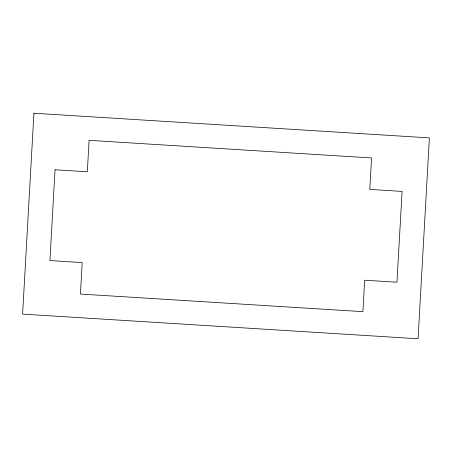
<?xml version="1.0" encoding="UTF-8"?>
<svg xmlns="http://www.w3.org/2000/svg" width="452" height="452" viewBox="0 0 452 452"><rect width="100%" height="100%" fill="white"/><g stroke="black" fill="none" stroke-linecap="round" stroke-linejoin="round"><path stroke-width="0.68" d="M33.928 113.232L22.6 314.112L418.072 338.768L429.4 137.888L33.928 113.232M55.037 169.777L49.918 260.584L82.202 262.601L80.428 294.049L362.905 311.66L364.679 280.212L396.963 282.223L402.082 191.416L369.798 189.399L371.572 157.951L89.095 140.34L87.321 171.788L55.037 169.777"/></g></svg>
